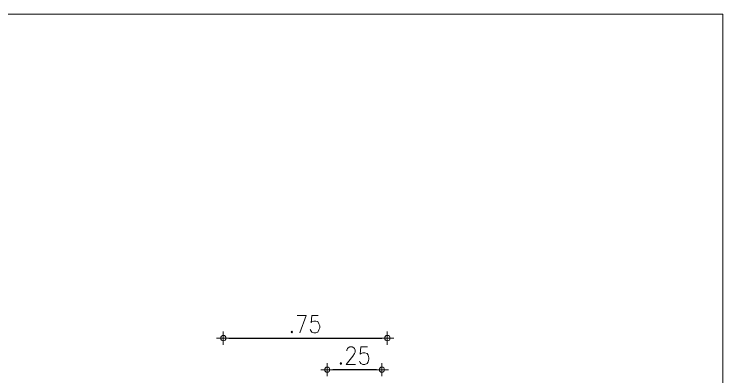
# Model space of a CAD drawing. Header units: millimetres. Extents: x 2928 to 3112, y 1220 to 1280.
# Drawn here: x 3093.92 to 3100.41, y 1253.97 to 1257.28 of the extents above; entities that cross this region are included whole.
import ezdxf

# ---------------------------------------------------------------- set-up
doc = ezdxf.new("R2010")
doc.units = ezdxf.units.MM

msp = doc.modelspace()

# ---------------------------------------------------------------- linework, layer by layer
at = {"color": 7, "linetype": 'Continuous', "lineweight": 9, "true_color": 0x000007}
for points in [[(3100.02063, 1247.58732), (3100.40766, 1247.58732), (3100.40766, 1257.283), (3092.40897, 1257.283), (3092.40897, 1247.58732), (3097.60911, 1247.58732)], [(3096.53733, 1254.36868), (3096.59687, 1254.52746), (3096.51417, 1254.52746)], [(3096.70604, 1254.52746), (3096.64649, 1254.52746), (3096.63988, 1254.4613), (3096.64649, 1254.47122), (3096.66634, 1254.47453), (3096.68288, 1254.47453), (3096.70273, 1254.47122), (3096.71265, 1254.45138), (3096.71927, 1254.43153), (3096.71927, 1254.41499), (3096.71265, 1254.39514), (3096.70273, 1254.37529), (3096.68288, 1254.36868), (3096.66634, 1254.36868), (3096.64649, 1254.37529), (3096.63988, 1254.38522), (3096.63326, 1254.39845)], [(3095.83604, 1254.25951), (3095.83604, 1254.38191), (3095.83604, 1254.38191)], [(3097.33786, 1254.38191), (3097.33786, 1254.25951), (3097.33786, 1254.25951)], [(3095.89889, 1254.31906), (3095.77649, 1254.31906), (3095.77649, 1254.31906)], [(3097.27832, 1254.31906), (3097.3974, 1254.31906), (3097.3974, 1254.31906)], [(3096.96737, 1254.20328), (3096.96737, 1254.20989), (3096.97398, 1254.22643), (3096.9806, 1254.23305), (3096.99383, 1254.23967), (3097.01699, 1254.23967), (3097.03022, 1254.23305), (3097.03683, 1254.22643), (3097.04345, 1254.20989), (3097.04345, 1254.19335), (3097.03683, 1254.18012), (3097.0236, 1254.15697), (3096.96075, 1254.08088), (3097.04676, 1254.08088)], [(3097.15592, 1254.23967), (3097.09638, 1254.23967), (3097.08976, 1254.17351), (3097.09638, 1254.18012), (3097.11292, 1254.18674), (3097.13276, 1254.18674), (3097.15261, 1254.18012), (3097.16254, 1254.16358), (3097.16915, 1254.14043), (3097.16915, 1254.12719), (3097.16254, 1254.10404), (3097.15261, 1254.0875), (3097.13276, 1254.08088), (3097.11292, 1254.08088), (3097.09638, 1254.0875), (3097.08976, 1254.09742), (3097.08314, 1254.11065)], [(3096.78874, 1253.97172), (3096.78874, 1254.09081), (3096.78874, 1254.09081)], [(3097.28824, 1254.09081), (3097.28824, 1253.97172), (3097.28824, 1253.97172)], [(3096.84828, 1254.03126), (3096.72919, 1254.03126), (3096.72919, 1254.03126)], [(3097.2287, 1254.03126), (3097.34778, 1254.03126), (3097.34778, 1254.03126)]]:
    msp.add_lwpolyline(points, dxfattribs=at)
for points in [[(3096.46455, 1254.38522), (3096.45794, 1254.37529), (3096.46455, 1254.36868), (3096.47117, 1254.37529)], [(3096.91444, 1254.09742), (3096.90782, 1254.0875), (3096.91444, 1254.08088), (3096.91775, 1254.0875)]]:
    msp.add_lwpolyline(points, close=True, dxfattribs=at)
at = {"color": 253, "linetype": 'Continuous', "lineweight": -2, "true_color": 0x9a9a9a}
for points in [[(3095.88897, 1254.31906), (3097.28824, 1254.31906), (3097.28824, 1254.31906)], [(3097.23862, 1254.03126), (3096.83835, 1254.03126), (3096.83835, 1254.03126)]]:
    msp.add_lwpolyline(points, dxfattribs=at)
at = {"color": 7, "linetype": 'Continuous', "lineweight": 9, "true_color": 0x000007}
for points in [[(3095.81288, 1254.31906), (3095.81288, 1254.30582), (3095.82611, 1254.2959), (3095.83935, 1254.2959), (3095.83935, 1254.2959), (3095.85258, 1254.2959), (3095.8625, 1254.30582), (3095.8625, 1254.31906), (3095.8625, 1254.31906), (3095.8625, 1254.3356), (3095.85258, 1254.34552), (3095.83935, 1254.34552), (3095.83935, 1254.34552), (3095.82611, 1254.34552), (3095.81288, 1254.3356), (3095.81288, 1254.31906)], [(3097.36432, 1254.31906), (3097.36432, 1254.3356), (3097.3544, 1254.34552), (3097.33786, 1254.34552), (3097.33786, 1254.34552), (3097.32463, 1254.34552), (3097.3147, 1254.3356), (3097.3147, 1254.31906), (3097.3147, 1254.31906), (3097.3147, 1254.30582), (3097.32463, 1254.2959), (3097.33786, 1254.2959), (3097.33786, 1254.2959), (3097.3544, 1254.2959), (3097.36432, 1254.30582), (3097.36432, 1254.31906)], [(3096.76558, 1254.03126), (3096.76558, 1254.01803), (3096.7755, 1254.00811), (3096.78874, 1254.00811), (3096.78874, 1254.00811), (3096.80197, 1254.00811), (3096.81189, 1254.01803), (3096.81189, 1254.03126), (3096.81189, 1254.03126), (3096.81189, 1254.04449), (3096.80197, 1254.05773), (3096.78874, 1254.05773), (3096.78874, 1254.05773), (3096.7755, 1254.05773), (3096.76558, 1254.04449), (3096.76558, 1254.03126)], [(3097.3114, 1254.03126), (3097.3114, 1254.04449), (3097.30147, 1254.05773), (3097.28824, 1254.05773), (3097.28824, 1254.05773), (3097.27501, 1254.05773), (3097.26508, 1254.04449), (3097.26508, 1254.03126), (3097.26508, 1254.03126), (3097.26508, 1254.01803), (3097.27501, 1254.00811), (3097.28824, 1254.00811), (3097.28824, 1254.00811), (3097.30147, 1254.00811), (3097.3114, 1254.01803), (3097.3114, 1254.03126)]]:
    msp.add_open_spline(points, degree=3, knots=[0, 0, 0, 0, 0.0625, 0.0625, 0.0625, 0.062501, 0.125, 0.125, 0.125, 0.125001, 0.1875, 0.1875, 0.1875, 0.187501, 1, 1, 1, 1], dxfattribs=at)

doc.saveas('drawing.dxf')
